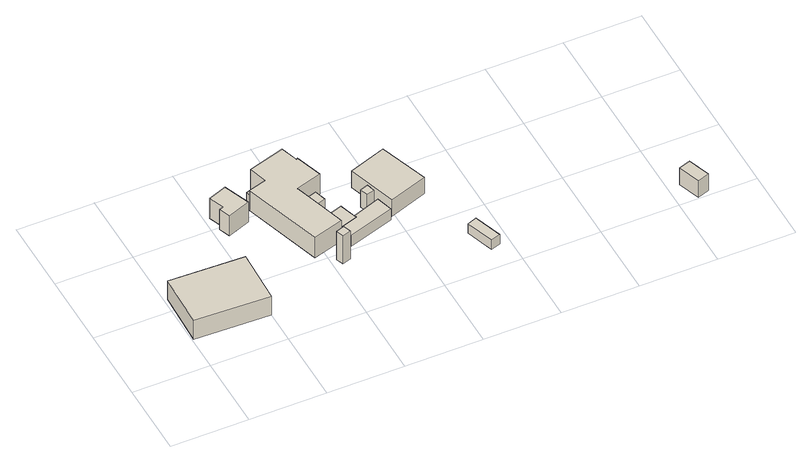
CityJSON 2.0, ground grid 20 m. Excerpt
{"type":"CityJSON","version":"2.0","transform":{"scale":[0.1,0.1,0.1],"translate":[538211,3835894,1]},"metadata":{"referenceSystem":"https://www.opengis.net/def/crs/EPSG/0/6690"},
"CityObjects":{
"building1":{"type":"Building","attributes":{"class":"3001","measuredHeight":5.9,"BuildingDetailAttribute.specifiedBuildingCoverageRate":0.6,"BuildingDetailAttribute.surveyYear":2017,"BuildingTsunamiRiskAttribute.description":"1","BuildingTsunamiRiskAttribute.rank":"1","BuildingTsunamiRiskAttribute.depth":0.26,"BuildingHighTideRiskAttribute.description":"1","BuildingHighTideRiskAttribute.rank":"3","BuildingHighTideRiskAttribute.depth":3.94,"BuildingIDAttribute.prefecture":"27","BuildingIDAttribute.city":"27104"},"geometry":[{"type":"Solid","lod":"1","boundaries":[[[[0,1,2,3]],[[2,4,5,3]],[[1,6,4,2]],[[0,7,6,1]],[[3,5,7,0]],[[4,6,7,5]]]]}]},
"building2":{"type":"Building","attributes":{"class":"3001","measuredHeight":6.3,"BuildingDetailAttribute.specifiedBuildingCoverageRate":0.6,"BuildingDetailAttribute.surveyYear":2017,"BuildingTsunamiRiskAttribute.description":"1","BuildingTsunamiRiskAttribute.rank":"1","BuildingTsunamiRiskAttribute.depth":0.26,"BuildingHighTideRiskAttribute.description":"1","BuildingHighTideRiskAttribute.rank":"3","BuildingHighTideRiskAttribute.depth":3.94,"BuildingIDAttribute.prefecture":"27","BuildingIDAttribute.city":"27104"},"geometry":[{"type":"Solid","lod":"1","boundaries":[[[[8,9,10,11,12,13]],[[12,14,15,13]],[[11,16,14,12]],[[10,17,16,11]],[[9,18,17,10]],[[8,19,18,9]],[[13,15,19,8]],[[14,16,17,18,19,15]]]]}]},
"building3":{"type":"Building","attributes":{"class":"3001","BuildingDetailAttribute.specifiedBuildingCoverageRate":0.6,"BuildingDetailAttribute.surveyYear":2017,"BuildingTsunamiRiskAttribute.description":"1","BuildingTsunamiRiskAttribute.rank":"1","BuildingTsunamiRiskAttribute.depth":0.41,"BuildingHighTideRiskAttribute.description":"1","BuildingHighTideRiskAttribute.rank":"3","BuildingHighTideRiskAttribute.depth":4.08,"BuildingIDAttribute.prefecture":"27","BuildingIDAttribute.city":"27104"},"geometry":[{"type":"Solid","lod":"1","boundaries":[[[[20,21,22,23]],[[22,24,25,23]],[[21,26,24,22]],[[20,27,26,21]],[[23,25,27,20]],[[24,26,27,25]]]]}]},
"building4":{"type":"Building","attributes":{"class":"3001","measuredHeight":8.8,"BuildingDetailAttribute.specifiedBuildingCoverageRate":0.6,"BuildingDetailAttribute.surveyYear":2017,"BuildingTsunamiRiskAttribute.description":"1","BuildingTsunamiRiskAttribute.rank":"1","BuildingTsunamiRiskAttribute.depth":0.14,"BuildingHighTideRiskAttribute.description":"1","BuildingHighTideRiskAttribute.rank":"3","BuildingHighTideRiskAttribute.depth":3.81,"BuildingIDAttribute.prefecture":"27","BuildingIDAttribute.city":"27104"},"geometry":[{"type":"Solid","lod":"1","boundaries":[[[[28,29,30,31]],[[30,32,33,31]],[[29,34,32,30]],[[28,35,34,29]],[[31,33,35,28]],[[32,34,35,33]]]]}]},
"building5":{"type":"Building","attributes":{"計測周辺長":83.57,"1/2500図郭":55,"区名":"此花区","町丁目名称":"北港２丁目","街区番号":3,"class":"3001","usage":"431","measuredHeight":6.5,"storeysAboveGround":2,"BuildingDetailAttribute.buildingRoofEdgeArea":278.03,"BuildingDetailAttribute.buildingStructureType":"610","BuildingDetailAttribute.buildingStructureOrgType":"2","BuildingDetailAttribute.detailedUsage":"1720","BuildingDetailAttribute.specifiedBuildingCoverageRate":0.6,"BuildingDetailAttribute.surveyYear":2017,"BuildingTsunamiRiskAttribute.description":"1","BuildingTsunamiRiskAttribute.rank":"2","BuildingTsunamiRiskAttribute.depth":0.55,"BuildingHighTideRiskAttribute.description":"1","BuildingHighTideRiskAttribute.rank":"3","BuildingHighTideRiskAttribute.depth":4.22,"BuildingIDAttribute.prefecture":"27","BuildingIDAttribute.city":"27104"},"geometry":[{"type":"Solid","lod":"1","boundaries":[[[[36,37,38,39,40,41,42,43,44,45,46,47]],[[46,48,49,47]],[[45,50,48,46]],[[44,51,50,45]],[[43,52,51,44]],[[42,53,52,43]],[[41,54,53,42]],[[40,55,54,41]],[[39,56,55,40]],[[38,57,56,39]],[[37,58,57,38]],[[36,59,58,37]],[[47,49,59,36]],[[48,50,51,52,53,54,55,56,57,58,59,49]]]]}]},
"building6":{"type":"Building","attributes":{"class":"3001","measuredHeight":5.2,"BuildingDetailAttribute.specifiedBuildingCoverageRate":0.6,"BuildingDetailAttribute.surveyYear":2017,"BuildingTsunamiRiskAttribute.description":"1","BuildingTsunamiRiskAttribute.rank":"2","BuildingTsunamiRiskAttribute.depth":0.55,"BuildingHighTideRiskAttribute.description":"1","BuildingHighTideRiskAttribute.rank":"3","BuildingHighTideRiskAttribute.depth":4.22,"BuildingIDAttribute.prefecture":"27","BuildingIDAttribute.city":"27104"},"geometry":[{"type":"Solid","lod":"1","boundaries":[[[[60,61,62,63]],[[62,64,65,63]],[[61,66,64,62]],[[60,67,66,61]],[[63,65,67,60]],[[64,66,67,65]]]]}]},
"building7":{"type":"Building","attributes":{"class":"3001","measuredHeight":3.4,"BuildingDetailAttribute.specifiedBuildingCoverageRate":0.6,"BuildingDetailAttribute.surveyYear":2017,"BuildingTsunamiRiskAttribute.description":"1","BuildingTsunamiRiskAttribute.rank":"1","BuildingTsunamiRiskAttribute.depth":0.43,"BuildingHighTideRiskAttribute.description":"1","BuildingHighTideRiskAttribute.rank":"3","BuildingHighTideRiskAttribute.depth":4.1,"BuildingIDAttribute.prefecture":"27","BuildingIDAttribute.city":"27104"},"geometry":[{"type":"Solid","lod":"1","boundaries":[[[[68,69,70,71,72,73,47,46]],[[47,74,75,46]],[[73,76,74,47]],[[72,77,76,73]],[[71,78,77,72]],[[70,79,78,71]],[[69,80,79,70]],[[68,81,80,69]],[[46,75,81,68]],[[74,76,77,78,79,80,81,75]]]]}]},
"building8":{"type":"Building","attributes":{"計測周辺長":37.96,"1/2500図郭":55,"区名":"此花区","町丁目名称":"北港２丁目","街区番号":3,"class":"3001","usage":"431","measuredHeight":3.6,"storeysAboveGround":1,"BuildingDetailAttribute.buildingRoofEdgeArea":63.97,"BuildingDetailAttribute.buildingStructureType":"610","BuildingDetailAttribute.buildingStructureOrgType":"2","BuildingDetailAttribute.detailedUsage":"1720","BuildingDetailAttribute.specifiedBuildingCoverageRate":0.6,"BuildingDetailAttribute.surveyYear":2017,"BuildingTsunamiRiskAttribute.description":"1","BuildingTsunamiRiskAttribute.rank":"1","BuildingTsunamiRiskAttribute.depth":0.36,"BuildingHighTideRiskAttribute.description":"1","BuildingHighTideRiskAttribute.rank":"3","BuildingHighTideRiskAttribute.depth":4.03,"BuildingIDAttribute.prefecture":"27","BuildingIDAttribute.city":"27104"},"geometry":[{"type":"Solid","lod":"1","boundaries":[[[[82,83,84,85,86,87]],[[86,88,89,87]],[[85,90,88,86]],[[84,91,90,85]],[[83,92,91,84]],[[82,93,92,83]],[[87,89,93,82]],[[88,90,91,92,93,89]]]]}]},
"building9":{"type":"Building","attributes":{"class":"3001","measuredHeight":5.5,"BuildingDetailAttribute.specifiedBuildingCoverageRate":0.6,"BuildingDetailAttribute.surveyYear":2017,"BuildingTsunamiRiskAttribute.description":"1","BuildingTsunamiRiskAttribute.rank":"1","BuildingTsunamiRiskAttribute.depth":0.36,"BuildingHighTideRiskAttribute.description":"1","BuildingHighTideRiskAttribute.rank":"3","BuildingHighTideRiskAttribute.depth":4.03,"BuildingIDAttribute.prefecture":"27","BuildingIDAttribute.city":"27104"},"geometry":[{"type":"Solid","lod":"1","boundaries":[[[[94,95,96,97]],[[96,98,99,97]],[[95,100,98,96]],[[94,101,100,95]],[[97,99,101,94]],[[98,100,101,99]]]]}]},
"building10":{"type":"Building","attributes":{"計測周辺長":47.59,"1/2500図郭":55,"区名":"此花区","町丁目名称":"北港２丁目","街区番号":3,"class":"3001","usage":"431","measuredHeight":5.2,"storeysAboveGround":2,"BuildingDetailAttribute.buildingRoofEdgeArea":139.31,"BuildingDetailAttribute.buildingStructureType":"610","BuildingDetailAttribute.buildingStructureOrgType":"2","BuildingDetailAttribute.detailedUsage":"1720","BuildingDetailAttribute.specifiedBuildingCoverageRate":0.6,"BuildingDetailAttribute.surveyYear":2017,"BuildingTsunamiRiskAttribute.description":"1","BuildingTsunamiRiskAttribute.rank":"1","BuildingTsunamiRiskAttribute.depth":0.33,"BuildingHighTideRiskAttribute.description":"1","BuildingHighTideRiskAttribute.rank":"3","BuildingHighTideRiskAttribute.depth":4,"BuildingIDAttribute.prefecture":"27","BuildingIDAttribute.city":"27104"},"geometry":[{"type":"Solid","lod":"1","boundaries":[[[[102,103,104,105]],[[104,106,107,105]],[[103,108,106,104]],[[102,109,108,103]],[[105,107,109,102]],[[106,108,109,107]]]]}]},
"building11":{"type":"Building","attributes":{"class":"3001","BuildingDetailAttribute.specifiedBuildingCoverageRate":0.6,"BuildingDetailAttribute.surveyYear":2017,"BuildingTsunamiRiskAttribute.description":"1","BuildingTsunamiRiskAttribute.rank":"1","BuildingTsunamiRiskAttribute.depth":0.12,"BuildingHighTideRiskAttribute.description":"1","BuildingHighTideRiskAttribute.rank":"3","BuildingHighTideRiskAttribute.depth":3.76,"BuildingIDAttribute.prefecture":"27","BuildingIDAttribute.city":"27104"},"geometry":[{"type":"Solid","lod":"1","boundaries":[[[[110,111,112,113]],[[112,114,115,113]],[[111,116,114,112]],[[110,117,116,111]],[[113,115,117,110]],[[114,116,117,115]]]]}]},
"building12":{"type":"Building","attributes":{"class":"3001","measuredHeight":5.3,"BuildingDetailAttribute.specifiedBuildingCoverageRate":0.6,"BuildingDetailAttribute.surveyYear":2017,"BuildingTsunamiRiskAttribute.description":"1","BuildingTsunamiRiskAttribute.rank":"2","BuildingTsunamiRiskAttribute.depth":0.5,"BuildingHighTideRiskAttribute.description":"1","BuildingHighTideRiskAttribute.rank":"3","BuildingHighTideRiskAttribute.depth":4.13,"BuildingIDAttribute.prefecture":"27","BuildingIDAttribute.city":"27104"},"geometry":[{"type":"Solid","lod":"1","boundaries":[[[[118,119,120,121]],[[120,122,123,121]],[[119,124,122,120]],[[118,125,124,119]],[[121,123,125,118]],[[122,124,125,123]]]]}]}
},
"vertices":[
[4,95,10],[9,240,10],[205,233,10],[200,88,10],[205,233,69],[200,88,69],[9,240,69],[4,95,69],
[218,394,11],[229,398,11],[214,437,11],[262,455,11],[288,387,11],[229,365,11],[288,387,74],[229,365,74],[262,455,74],[214,437,74],[229,398,74],[218,394,74],
[313,448,11],[330,453,11],[336,438,11],[316,433,11],[336,438,41],[316,433,41],[330,453,41],[313,448,41],
[413,184,13],[436,192,13],[443,172,13],[421,164,13],[443,172,102],[421,164,102],[436,192,102],[413,184,102],
[453,237,10],[373,214,10],[308,420,10],[353,433,10],[340,481,10],[435,509,10],[450,464,10],[453,467,10],[476,397,10],[409,376,10],[431,307,10],[451,242,10],[431,307,75],[451,242,75],[409,376,75],[476,397,75],[453,467,75],[450,464,75],[435,509,75],[340,481,75],[353,433,75],[308,420,75],[373,214,75],[453,237,75],
[422,352,10],[447,360,10],[456,329,10],[432,322,10],[456,329,62],[432,322,62],[447,360,62],[422,352,62],
[450,313,10],[455,298,10],[486,308,10],[500,265,10],[502,259,10],[452,243,10],[451,242,45],[431,307,45],[452,243,45],[502,259,45],[500,265,45],[486,308,45],[455,298,45],[450,313,45],
[463,210,11],[452,243,11],[502,259,11],[500,265,11],[572,291,11],[585,248,11],[572,291,46],[585,248,46],[500,265,46],[502,259,46],[452,243,46],[463,210,46],
[541,317,11],[562,324,11],[568,302,11],[547,296,11],[568,302,66],[547,296,66],[562,324,66],[541,317,66],
[551,385,11],[648,419,11],[692,292,11],[592,258,11],[692,292,63],[592,258,63],[648,419,63],[551,385,63],
[721,126,16],[746,135,16],[771,61,16],[746,53,16],[771,61,46],[746,53,46],[746,135,46],[721,126,46],
[1230,60,11],[1261,70,11],[1281,13,11],[1250,3,11],[1281,13,64],[1250,3,64],[1261,70,64],[1230,60,64]
]}
